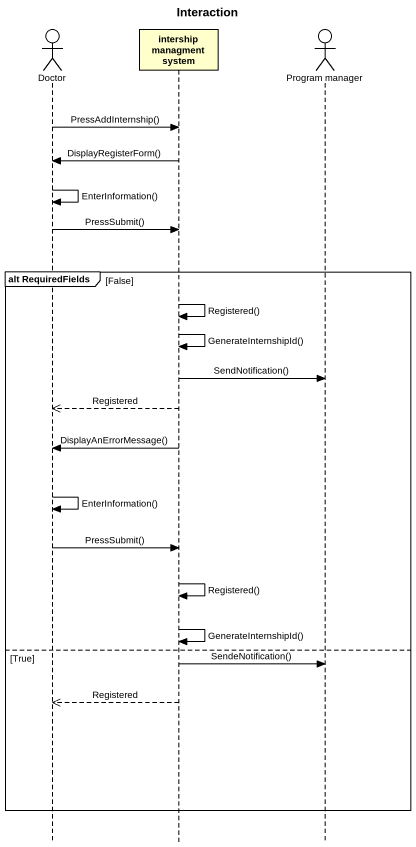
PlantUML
@startuml
title Interaction
hide footbox
actor Doctor
participant "intership managment system" as intership_managment_system
actor "Program manager" as Program_manager

Doctor -> intership_managment_system : PressAddInternship()
intership_managment_system -> Doctor : DisplayRegisterForm()
Doctor -> Doctor : EnterInformation()
Doctor -> intership_managment_system : PressSubmit()
group alt RequiredFields [False]
  intership_managment_system -> intership_managment_system : Registered()
  intership_managment_system -> intership_managment_system : GenerateInternshipId()
  intership_managment_system -> Program_manager : SendNotification()
  intership_managment_system -->> Doctor : Registered
  intership_managment_system -> Doctor : DisplayAnErrorMessage()
  Doctor -> Doctor : EnterInformation()
  Doctor -> intership_managment_system : PressSubmit()
  intership_managment_system -> intership_managment_system : Registered()
  intership_managment_system -> intership_managment_system : GenerateInternshipId()
else True
  intership_managment_system -> Program_manager : SendeNotification()
  intership_managment_system -->> Doctor : Registered
end
@enduml
